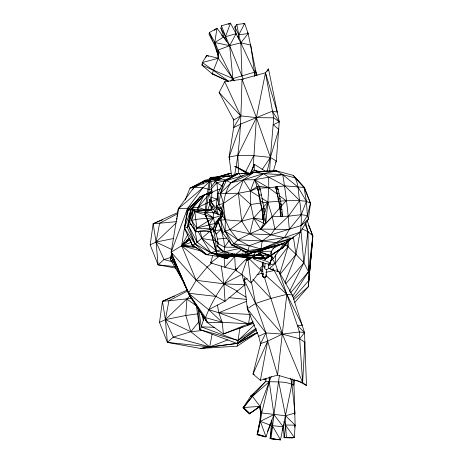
<?xml version="1.0" encoding="UTF-8"?>
<svg xmlns="http://www.w3.org/2000/svg" width="463" height="463" viewBox="0 0 463 463"><rect width="100%" height="100%" fill="white"/><g stroke="black" fill="none" stroke-linecap="round" stroke-linejoin="round"><path stroke-width="0.69" d="M263.239 218.079L262.834 219.462L253.637 218.085L241.744 221.146L229.816 229.613L225.122 231.112L222.651 232.93L217.975 220.839L220.706 220.075L225.122 231.112L231.616 244.863L233.925 243.764L237.907 239.846L249.829 233.815L260.559 229.075L263.661 223.409C261.994 208.703 260.177 193.621 254.638 179.719L243.359 179.87L231.054 182.729L220.573 193.198L218.86 204.704L221.401 208.553L223.073 212.083L225.325 219.815L229.816 229.613L237.907 239.846L249.227 245.72L261.045 249.013L282.916 243.648L292.327 238.26L300.099 232.16L308.416 219.138L310.482 203.245L304.654 187.81L293.287 175.402L276.394 170.859L267.602 170.905L253.956 172.294L223.994 181.34L217.911 193.465L216.215 206.203L222.199 212.355L222.477 215.81L220.706 220.075L222.651 232.93L231.616 244.863L246.484 252.213L259.147 250.767L282.916 243.648L256.409 251.826M280.289 213.362L279.993 207.169L275.722 187.064L277.378 186.774C279.947 196.439 281.764 206.394 282.627 216.389L280.948 216.516C280.028 206.747 278.286 196.3 275.763 187.168M292.234 378.908L291.887 383.954L280.497 439.85L270.126 438.571L271.162 426.417L271.208 420.659M250.657 173.868L237.033 173.457L223.994 181.34L220.573 193.198L223.374 203.541L225.325 219.815L225.122 231.112L237.907 239.846L262.191 240.963L284.404 237.652L300.099 232.16C302.304 221.725 301.043 211.012 299.648 200.554C297.993 192.272 299.017 182.225 293.287 175.402M293.849 380.239L295.134 425.179L294.358 437.5L292.159 437.969L284.143 437.68L283.223 425.584M216.603 213.478L210.555 205.439L211.724 197.516L211.84 192.429L211.475 188.678L210.775 187.694L215.579 180.906L226.332 176.148L234.735 175.031M205.398 213.431L206.203 209.409A18.728 0.631 -82 0 0 209.918 183.192L210.306 177.827L210.04 177.971A18.728 0.631 -82 0 0 207.43 193.146A18.728 0.631 -82 0 0 205.092 211.834L205.028 214.531L205.196 214.172M275.497 254.754L275.271 263.418L277.979 271.353M217.894 58.847C219.983 49.049 213.865 40.732 209.345 32.566L216.985 28.266L223.513 36.999L229.671 45.675L243.272 79.41M235.493 268.818L235.453 270.224C222.709 284.016 212.286 300.111 205.508 317.647L207.418 322.647L223.438 333.95L253.325 323.429M268.343 268.065L268.656 264.408M294.809 302.437L308.335 286.695L308.433 283.848M293.131 237.079L292.327 238.26L276.208 242.624L262.191 240.963L249.829 233.815L241.744 221.146L225.325 219.815L222.477 215.81L217.975 220.839L222.477 215.81C223.374 204.339 223.953 192.458 231.054 182.729L240.91 176.438L243 175.969M203.025 184.158L203.101 182L205.15 180.24L209.936 178.915M234.689 174.47C240.957 143.084 240.945 111.097 242.056 79.26L265.473 72.784L268.505 68.894L279.247 121.815L276.301 161.101L273.483 170.743M293.883 299.445L308.335 286.695L312.82 235.875L307.062 220.353M252.937 172.635L253.006 171.217M253.18 167.687L256.415 117.654L265.473 72.784L277.239 112.098L272.348 111.161L240.858 123.997L233.63 127.643L229.104 156.986L231.575 175.94M269.686 170.911L270.404 157.385L273.72 117.828L265.473 72.784M279.432 375.319L273.94 414.582L265.999 436.748L265.166 436.962L257.075 434.63L257.526 434.091L260.333 421.371L260.848 412.168L260.027 406.346L271.231 376.396M260.391 345.78L260.571 343.644L258.661 336.265L265.93 332.938L282.384 334.083L299.671 338.864L304.857 342.25L306.494 385.511L302.64 382.531L304.857 342.25L304.538 332.584L292.367 295.012L279.091 271.931L276.585 269.53M247.474 305.916L247.311 308.728L258.661 336.265M220.573 193.198L225.487 193.551L243.359 179.87L263.464 173.671L282.714 174.667L295.417 177.989L304.654 187.81L304.023 187.457L284.82 185.831L268.766 187.77L259.199 186.23L257.127 186.595L257.376 188.117L250.396 191.034L238.393 193.21L223.374 203.541L221.401 208.553L219.011 208.842L220.689 213.246L220.429 217.865L222.199 212.355L221.401 208.553L216.215 206.203L218.86 204.704L217.911 193.465L220.573 193.198L226.355 180.663L231.054 182.729L253.956 172.294L263.464 173.671L268.679 177.144L268.766 187.77L267.857 202.117L265.756 223.247L260.559 229.075L270.803 234.857L284.404 237.652L292.327 238.26L261.045 249.013L246.484 252.213L242.352 251.664M265.936 378.479L265.745 381.35L252.457 396.299L243.052 407.776L249.233 413.951L260.027 406.346L252.457 396.299L250.819 396.056L243.052 407.776L249.725 413.5L260.027 406.346L261.74 412.967L260.333 421.371L265.999 436.748L257.075 434.63L259.697 422.059L260.848 412.168L259.216 406.884L249.233 413.951M220.313 179.031L210.277 179.175L210.306 177.827L211.579 177.317L229.561 176.062M217.674 220.133L213.397 229.11L213.183 232.194L214.415 230.626M187.15 290.081L162.455 301.268L159.486 322.404L167.386 342.394L200.352 348.454L237.131 346.162L238.242 341.891M308.335 286.695L312.82 235.875L308.491 225.244M218.559 214.873L216.568 208.772L216.782 206M217.164 201.139L217.546 189.656L216.875 182.723L215.579 180.906L229.035 178.793M238.393 39.002L238.758 34.783L236.83 24.498L244.678 23.491L248.139 33.568L256.571 74.688M187.613 214.033L187.932 210.526L199.889 196.978L211.846 191.647M290.7 378.352L291.887 383.954L294.954 413.048L285.578 415.751L261.74 412.967L269.263 381.796L269.744 376.772M293.403 298.056L308.821 280.451L312.577 241.304M271.023 438.826L273.94 414.582L269.263 381.796L269.13 377.53M265.062 263.829L264.743 267.411L265.091 266.474M243.486 253.886L235.713 254.349L224.086 251.831L217.795 246.189C218.362 240.309 216.782 233.977 213.397 229.11M218.953 218.148L218.137 221.858C221.563 231.39 225.562 241.547 224.086 251.831L225.446 251.976M294.37 379.608L293.745 385.268C285.37 380.545 274.987 382.525 265.745 381.35L250.819 396.056L252.115 395.454M244.84 278.078L244.18 280.103L255.553 303.479L265.93 332.938L260.571 343.644L253.024 374.029L260.385 380.32L277.551 375.094L286.84 294.352L279.091 271.931L277.904 271.243M206.614 56.521L206.747 55.369L218.264 58.315L234.509 80.892M267.348 431.661L270.074 425.034L270.23 423.68M284.022 421.313L285.613 425.265L294.358 437.5L284.143 437.68L285.613 425.265L285.578 415.751L278.657 381.72M176.93 219.358L177.121 217.94M177.306 216.516L178.342 208.697L193.985 187.341L203.101 182L209.936 179.812M175.616 268.065L158.08 264.842L150.18 244.852L153.149 223.716L177.844 212.529M295.417 177.989L304.023 187.457L306.408 201.33L307.403 215.59L308.416 219.138L301.129 225.574L270.803 234.857L262.191 240.963L261.045 249.013L258.834 251.368L250.39 252.821M227.865 81.129L212.147 73.796L218.264 58.315L218.032 55.352L214.427 44.813L216.985 28.266L214.143 30.39M242.959 326.502L239.903 328.302L237.999 340.531L236.9 343.396L199.808 329.587L196.26 305.082M251.924 281.915L260.889 270.132L247.711 257.359L241.831 274.391L244.829 284.814L225.053 301.245L215.932 296.413L196.173 280.306L181.652 245.731L187.544 208.385L202.892 187.752L209.554 181.548M289.028 240.285L287.998 246.681L279.959 273.28M206.926 193.985L199.889 196.978L190.976 209.531L188.337 225.278L187.15 227.321L184.407 228.218L192.047 244.805L205.815 254.563L227.084 257.81L231.963 255.819M271.162 426.417L272.319 425.63L280.497 439.85L270.126 438.571L272.319 425.63L271.752 419.906M205.184 214.184L206.093 209.942L211.122 209.78L213.727 209.212M256.948 332.799L238.138 343.274L200.352 348.454L209.727 346.868L212.06 334.257M300.105 231.836L295.955 254.332L285.011 282.505M260.385 380.32L267.66 341.109L265.93 332.938L247.311 308.728L244.18 280.103L244.684 278.848M280.566 207.088L272.227 216.615L265.756 223.247L263.661 223.409L262.839 214.82L264.055 208.472L260.362 189.674L259.199 186.23L254.638 179.719L263.464 173.671L276.394 170.859L282.714 174.667L297.94 187L306.408 201.33L310.482 203.245L307.403 215.59L301.129 225.574M280.948 216.516L280.294 209.646L281.261 204.565L280.555 203.39M208.211 254.673L206.816 254.714L195.114 244.018L184.407 228.218L187.932 210.526L199.889 196.978L201.26 196.758M182.659 280.381L170.28 259.251L171.495 253.614M207.366 193.632L204.067 194.952L190.976 209.531L187.15 227.321L195.114 244.018L211.018 252.867L217.431 255.443M234.533 254.071L236.327 255.246L243.723 255.119L248.168 250.419L249.227 245.72L262.191 240.963M267.186 171.183L270.404 157.385L278.813 129.414L273.28 124.778L279.247 121.815L272.348 111.161M294.665 427.199L295.134 425.179L285.578 415.751L285.092 417.082M228.091 24.423L230.493 23.15L224.659 38.898L220.886 28.231L221.459 25.783L230.493 23.15L240.824 42.799L254.482 72.216L255.599 75.643M300.099 232.16L300.418 230.817M229.816 229.613L249.829 233.815L253.637 218.085L250.726 204.461L250.396 191.034L254.638 179.719L282.714 174.667C285.787 192.776 287.934 211.093 289.288 229.416L284.404 237.652L276.208 242.624L261.045 249.013L248.168 250.419L231.616 244.863L235.285 246.501M294.624 414.391L294.954 413.048M207.447 193.777L204.067 194.952L192.915 207.476L188.337 225.278L195.114 244.018L192.047 244.805L190.362 240.123M265.976 276.22L265.999 274.721M197.4 209.976L198.129 207.297L204.067 194.952L211.556 193.522M216.123 234.185L221.001 229.654L221.378 228.288M254.291 255.206L255.2 252.069L252.422 252.144M270.097 263.302L271.903 257.029M269.958 264.182L271.764 257.908M264.645 213.217L267.857 202.117L279.096 201.266M236.859 270.334L224.862 267.261L210.613 262.886L212.806 255.501M172.375 262.191L170.28 259.251L171.536 255.101M255.686 328.527L237.999 340.531L199.808 329.587L201.237 326.832L204.096 318.064L203.865 316.651M221.001 229.654L214.641 230.869L218.773 218.252M260.889 270.132L261.335 268.783M262.006 266.763L262.671 264.738M282.135 430.237L283.269 426.822L273.94 414.582L260.333 421.371L259.697 422.059L257.526 434.091L265.999 436.748M229.787 154.943L229.104 156.986L229.862 159.723M184.407 228.218L190.976 209.531L192.915 207.476L198.129 207.297L205.439 209.942M240.858 123.997L229.104 156.986L237.785 155.394L253.77 155.666L270.404 157.385L276.301 161.101L275.607 162.368M214.867 182.902L215.579 180.906M211.024 205.508L211.122 209.78L213.293 212.749L213.524 217.743L214.583 223.525L213.426 229.011L209.913 231.297L195.826 231.784L189.008 221.401L193.198 209.901L205.375 209.942M207.684 209.994L209.93 203.928M235.123 254.204L230.29 254.974L216.29 250.923L215.665 240.725L213.426 229.011L195.826 231.784L191.555 220.284L193.198 209.901L194.848 211.603L205.479 212.476L211.122 209.78L212.355 206.434M277.528 171.64L276.394 170.859L253.956 172.294L243.359 179.87L238.393 193.21L241.744 221.146L250.726 204.461L260.721 203.089M214.641 230.869L218.137 221.858M185.241 199.935L189.975 188.186L205.15 180.24L202.169 182.231M179.8 207.129L178.342 208.697L171.154 252.231L172.138 255.599L170.28 259.251L171.171 257.283M249.904 174.134L254.349 164.272L265.953 171.623M189.292 220.782L191.005 217.049M202.545 63.975L201.943 65.202L212.147 73.796L227.819 80.944M205.549 57.829L206.747 55.369L208.587 56.417M237.658 37.028L244.678 23.491L243.37 23.943M224.734 81.719L240.633 115.854L233.63 127.643L233.734 120.027L219.132 92.484L224.734 81.719L242.056 79.26L256.415 117.654L237.785 155.394L238.74 173.411M263.181 274.299C261.039 278.176 268.418 278.385 266.057 274.409M289.45 291.563L303.873 262.776L307.97 231.604L305.632 222.697M244.452 174.065L253.77 155.666M170.28 259.251L172.138 255.599L190.814 297.773L207.418 322.647L222.194 322.265L248.504 323.845L253.076 321.698M262.834 219.462C263.401 211.18 259.778 203.541 259.077 195.392L261.387 194.83M260.056 201.833L262.365 201.278M261.792 209.027L264.055 208.472L265.756 223.247L262.839 214.82L261.971 208.691M277.285 194.101L279.131 193.656M278.066 199.258L279.912 198.812L278.066 199.258L279.131 201.029M279.6 204.744L279.455 205.011L281.261 204.565L279.6 204.744L280.294 209.646L282.627 216.389M190.42 296.407L190.814 297.773L188.482 293.224L171.154 252.231L181.652 245.731L187.822 234.492M192.596 189.836L193.985 187.341L209.247 181.131M267.07 71.366L268.505 68.894L268.505 70.324M205.601 319.539L207.418 322.647L188.482 293.224L196.173 280.306L207.187 267.076L212.077 262.787M206.747 55.369L202.343 62.54L201.943 65.202L232.877 78.56L254.482 72.216L256.305 73.27L257.046 75.278M237.068 254.089L236.327 255.246L235.54 254.158M292.593 296.418L308.474 271.712L312.82 235.875L307.97 231.604L302.067 228.913M261.994 169.776L270.404 157.385L256.415 117.654L240.633 115.854L233.734 120.027L233.277 118.684M218.073 243.654L224.607 247.144L228.844 240.934M270.733 260.993L273.326 258.586L284.456 242.745L272.904 248.411M261.699 209.033L253.637 218.085L260.559 229.075L289.288 229.416L301.263 214.67L306.408 201.33L299.648 200.554L288.466 216.209L274.906 229.046L270.803 234.857L249.829 233.815M304.538 332.584L299.411 331.948L282.384 334.083L267.66 341.109L277.551 375.094L302.64 382.531L299.671 338.864L304.538 332.584L297.344 325.321L286.84 294.352L272.898 268.036M280.213 274.218L295.955 254.332L293.328 236.662M228.653 81.21L202.343 62.54L218.264 58.315L218.189 50.033L229.671 45.675L240.824 42.799L248.139 33.568L247.358 32.393M264.084 258.504L264.911 259.315L282.731 247.965L289.219 239.84M198.899 321.669L190.837 331.734L173.284 337.099L167.386 342.394L165.378 319.615L162.455 301.268L171.131 297.686M236.83 24.498L234.845 26.883L236.13 34.534M198.141 210.098L198.129 207.297L207.169 196.474M208.072 195.392L209.432 193.766L212.013 192.735M290.411 293.038L308.474 271.712L307.97 231.604L304.926 223.652M285.769 283.831L303.873 262.776L300.95 230.47M220.839 216.325L214.583 223.525L196.827 228.12L195.826 231.784L189.008 221.401C198.882 217.176 210.422 220.035 220.365 215.706M264.911 259.315L278.981 249.846L282.731 247.965L290.284 239.296M230.701 81.048L232.877 78.56L229.671 45.675L225.649 36.687L221.459 25.783M281.492 206.029L286.122 200.734L299.648 200.554L284.82 185.831L268.679 177.144M263.117 207.436L267.857 202.117L261.838 198.297M205.034 212.812L207.968 221.129L217.089 255.055L265.698 258.863L281.134 248.579L288.582 240.256M211.475 188.678L216.875 182.723L226.494 180.2M244.395 256.936L234.729 256.554L224.862 267.261L224.115 257.584M268.002 268.997C264.223 271.735 263.181 264.408 262.845 262.041M260.559 229.075L272.227 216.615L288.466 216.209L301.263 214.67L307.403 215.59M189.859 296.048L165.378 319.615L159.486 322.404M237.426 291.21L223.913 283.813L207.187 267.076L181.652 245.731L189.066 238.04M263.25 273.824C261.109 275.358 264.032 278.888 265.733 276.654M263.158 273.905C261.265 275.213 263.25 278.674 265.235 277.146M211.724 197.516L217.332 199.061L211.174 201.995L216.568 208.772L218.044 207.268M250.987 173.394L254.21 170.124L254.349 164.272L250.581 173.839L234.839 166.35L236.188 166.414L247.774 173.648M275.682 245.431L271.434 251.218L269.784 255.385L265.698 258.863L264.68 258.481M202.395 251.392L181.652 245.731L184.749 242.757M186.809 240.772L189.384 238.295M195.114 244.018L209.913 231.297L215.665 240.725L218.513 243.914M176.073 223.016L156.072 242.062L150.18 244.852M237.49 268.285L235.453 270.224L241.831 274.391L251.068 283.038L247.711 257.359L235.453 270.224L234.729 256.554M254.615 324.725L237.999 340.531L201.237 326.832L198.737 309.174M162.496 219.856L153.149 223.716L156.072 242.062L158.08 264.842L163.977 259.546L171.403 257.278M269.344 268.621L275.271 263.418L287.998 246.681L286.244 241.287M167.386 342.394L209.727 346.868L238.138 343.274L244.528 337.701M269.263 381.796L252.457 396.299L243.741 407.538L243.052 407.776M212.042 190.16L202.892 187.752L178.342 208.697L187.544 208.385L190.27 209.021M235.435 174.811L237.033 173.457L232.414 175.801M230.134 256.161L227.13 258.707L219.352 256.213M235.47 174.754L237.033 173.457M214.832 211.469L213.293 212.749L205.479 212.476L213.524 217.743L209.114 224.734L217.384 255.356M192.047 244.805L206.816 254.714L211.018 252.867L230.29 254.974L232.449 253.226M235.713 254.349L241.738 249.557M250.819 396.056L254.204 393.417M210.613 262.886L219.178 256.276M196.607 247.74L181.652 245.731L189.68 239.602M188.146 246.079L181.652 245.731L190.339 239.244M256.537 328.776L236.9 343.396L256.531 330.107M257.422 251.484L271.434 251.218L271.943 256.959L269.784 255.385L263.32 255.217L217.089 255.055L217.512 256.357L218.067 255.952M193.974 203.766L187.544 208.385L171.154 252.231L196.173 280.306L223.913 283.813L244.829 284.814M209.183 192.851L212.112 190.75M237.131 346.162L257.405 332.706M243.359 179.87L250.396 191.034L257.127 186.595L260.362 189.674L258.128 190.224L259.077 195.392M231.176 255.79L226.488 256.89L221.916 257.243L227.13 258.707L227.084 257.81L228.786 256.71M218.032 55.352L214.873 42.532L223.513 36.999L221.47 35.107M215.625 211.342L213.293 212.749L220.434 214.907M253.284 252.138L247.323 254.193L245.894 254.256L248.938 254.089L251.421 252.601M226.355 180.663L238.914 173.289L240.91 176.438M248.897 255.235L248.677 253.973L251.102 252.561M259.066 253.608L247.462 260.333L246.113 260.27L260.113 253.284L265.698 258.863L259.066 253.608L263.667 258.099L261.514 257.955M238.138 343.274L254.725 333.655M244.18 280.103L247.288 278.361M253.354 251.988L248.677 253.973L251.218 252.595M238.914 173.289L223.994 181.34L225.261 181.068M178.122 213.478L159.619 223.218L153.149 223.716M187.428 291.03L168.926 300.771L162.455 301.268M241.831 274.391L223.913 283.813L225.053 301.245L208.668 309.672L188.482 293.224L172.138 255.599M222.454 255.842L226.488 256.89L228.392 255.929M263.343 272.921L262.127 274.246L262.66 275.815M246.113 260.27L260.113 253.284M253.012 255.24L254.905 254.303M252.914 322.468L247.12 325.304L249.661 322.989L248.504 323.845L223.438 333.95L222.194 322.265L218.791 312.756L217.425 304.938M211.84 192.429L217.546 189.656L220.33 189.043M198.129 207.297L210.283 201.532M225.84 282.899L223.913 283.813L221.198 266.051M209.918 179.87L203.101 182L189.975 188.186L193.985 187.341L202.892 187.752M262.92 271.243L261.682 272.476L262.185 273.928M264.275 257.827L269.784 255.385L258.834 251.368L282.916 243.648M247.323 254.193L251.183 252.503M209.484 192.897L211.406 192.076M172.468 297.13L174.47 296.303M246.438 301.372L218.791 312.756L208.668 309.672L222.194 322.265L205.508 317.647L188.482 293.224L215.932 296.413M262.527 269.518L261.242 270.566L261.688 271.764M209.345 192.839L211.325 192.047M191.167 298.404L168.926 300.771L165.378 319.615L173.284 337.099L209.727 346.868L227.923 339.842M281.134 248.579L282.731 247.965M221.169 249.736L216.29 250.923L211.018 252.867L197.076 242.143L188.337 225.278L191.057 224.329M260.571 343.644L267.66 341.109L253.024 374.029L254.239 374.613M194.547 246.154L181.652 245.731L191.08 242.421M208.801 193.308L212.181 192.133M236.159 26.432L234.845 26.883L238.758 34.783L240.824 42.799L241.981 76.082M222.929 175.818L230.435 173.243L216.765 177.022M248.677 253.973L255.356 251.722M292.367 295.012L286.84 294.352L270.901 298.432L255.553 303.479L247.311 308.728L248.972 311.871M187.932 210.526L190.976 209.531M181.652 245.731L183.012 245.292M218.137 177.184L230.435 173.243M268.505 265.565L275.271 263.418L272.169 258.782M218.785 177.103L231.054 173.266M223.073 212.083L220.689 213.246L221.21 214.271M278.981 249.846L280.462 249.412M220.886 28.231L225.649 36.687L236.089 33.677L229.671 45.675L214.873 42.532M257.063 274.698L261.728 273.349M221.216 178.573L210.161 177.711L211.579 177.317M218.86 204.704L223.374 203.541M265.855 272.342L274.229 270.473L279.091 271.931M239.556 248.457L224.086 251.831L222.078 250.946L216.701 245.708L217.795 246.189M235.922 254.725L233.184 255.321L230.869 255.044M173.671 238.497L156.072 242.062L163.977 259.546L172.23 261.757M253.614 251.855L259.147 250.767L243.723 255.119L242.12 253.811M264.066 171.594L267.602 170.905M236.026 254.8L233.184 255.321L236.014 255.096M210.063 181.67L218.403 180.252M203.101 182L209.473 181.033M226.939 238.161L217.436 239.064M216.696 223.224L214.583 223.525L215.712 224.283M262.151 202.898L267.857 202.117L272.227 216.615L274.906 229.046M197.678 313.862L185.79 315.477L165.378 319.615L190.837 331.734L209.727 346.868M238.758 34.783L248.139 33.568M205.288 210.428L194.848 211.603L191.555 220.284L196.827 228.12L213.426 229.011L209.114 224.734L204.97 213.79L208.066 221.233L204.999 214.161M210.277 179.175L220.429 178.047M205.983 210.347L211.122 209.78M203.685 330.35L190.837 331.734L185.79 315.477L186.919 299.104L196.781 306.118M293.704 380.794L297.223 380.418M280.294 209.646L281.955 209.473M262.839 214.82L264.923 214.606M214.629 177.885L210.306 177.827L215.301 177.37M218.154 177.109L221.001 176.843M223.143 176.652L226.708 176.322M176.895 221.621L159.619 223.218L156.072 242.062L171.738 249.522M210.161 177.711L226.667 176.293M210.214 180.153L219.572 179.441M280.503 201.156L286.122 200.734L279.177 195.548M260.027 406.346L243.741 407.538L249.725 413.5M220.706 220.075L225.325 219.815M234.081 174.759L235.517 174.696M210.306 177.827L214.514 177.636M246.056 254.222L248.938 254.089M284.143 437.68L294.358 437.5M214.844 180.42L216.267 180.362M262.984 266.572L261.236 267.012L260.663 267.776L260.889 268.384L260.762 268.106M259.511 188.047L268.766 187.77L277.441 194.252M225.487 193.551L238.393 193.21L250.726 204.461M217.512 256.357L232.548 256.08M267.631 255.426L269.784 255.385L264.923 254.274M207.951 254.528L205.815 254.563L203.627 252.723M283.784 424.97L295.134 425.179M242.352 255.211L217.089 255.055L265.316 258.481M244.516 255.229L263.285 255.344M256.415 117.654L273.72 117.828L279.247 121.815M224.607 247.144L237.38 247.294M207.812 231.269L209.913 231.297M241.316 173.59L249.893 173.862M205.277 210.324L193.198 209.901L194.622 209.982M201.237 326.832L214.844 327.347M238.474 328.25L239.903 328.302M244.024 284.855L245.459 284.93M192.475 246.31L193.916 246.385M250.767 257.254L217.089 255.055L263.325 257.769L265.125 258.406M253.631 257.44L257.214 257.677M228.849 297.663L246.802 299.399M158.08 264.842L174.586 266.584M272.319 425.63L283.269 426.822M270.126 438.571L280.497 439.85M225.122 231.112L233.925 243.764L249.227 245.72M226.332 176.148L231.922 177.022M222.078 250.946L224.219 251.287M198.158 231.564L201.868 238.486L215.665 240.725L218.414 242.797M240.824 42.799L250.807 45.154L254.482 72.216L254.581 76.488M212.147 73.796L214.901 74.491M220.434 255.316L211.018 252.867L201.868 238.486L200.19 230.933M260.42 171.918L254.21 170.124L259.483 172.109M260.333 421.371L270.074 425.034M216.568 208.772L219.786 209.994M268.349 268.227L274.229 270.473L270.357 268.899M263.661 378.838L266.231 379.944M244.001 254.824L245.309 255.402M233.925 243.764L248.168 250.419M239.614 248.631L246.484 252.213M253.637 218.085L263.661 223.409M297.842 380.76L306.494 385.511M254.638 179.719L268.766 187.77M234.839 166.35L247.763 173.735M236.842 291.592L246.079 297.153M216.875 182.723L222.228 186.097M250.396 191.034L259.43 196.769M283.767 243.943L287.998 246.681L295.955 254.332L303.873 262.776L308.474 271.712L308.821 280.451M188.482 293.224L189.697 294.005M212.476 207.297L210.555 205.439L209.785 203.905L209.34 199.42L211.533 200.965M234.654 254.013L235.771 254.835M227.044 252.323L230.29 254.974M201.868 238.486L216.29 250.923M260.848 412.168L261.74 412.967M266.231 275.821L286.84 294.352L302.316 325.315L297.344 325.321L299.411 331.948L299.671 338.864M275.722 187.064L278.309 189.529L276.521 189.969L275.925 188.279M252.844 279.218L270.901 298.432L282.384 334.083L302.64 382.531M219.132 92.484L240.633 115.854M209.785 203.905L210.723 204.924M282.384 334.083L255.553 303.479L251.351 281.568M271.555 256.49L273.326 258.586M263.343 262.81L262.926 262.168M226.488 256.89L227.084 257.81M189.008 221.401L189.581 222.292M214.566 230.811L216.082 233.207M263.325 207.268L264.055 208.472M209.34 199.42L211.174 202.47M211.174 201.995L217.87 214.433M176.276 266.821L171.31 257.295L172.022 253.759L171.31 257.295L190.814 297.773M218.189 50.033L233.595 80.591M304.023 187.457L310.482 203.245M194.483 229.087L195.218 231.101M257.376 188.117L258.128 190.224L257.127 186.595M255.408 70.555L256.896 75.347M264.332 277.094L270.901 298.432M210.312 228.844L210.434 229.249M201.527 313.422L203.396 320.199L202.765 315.262M210.729 181.288L211.788 186.155M232.877 78.56L233.311 80.666M209.432 193.766L210.792 200.554M194.871 229.636L197.076 242.143M225.649 36.687L226.303 41.514M263.32 255.217L263.667 258.099M197.961 307.97L199.808 329.587M285.613 425.265L286.4 437.581M192.915 207.476L193.1 210.931M266.289 269.483L266.416 274.027M262.747 271.411L262.521 262.353M255.258 252.364A8.733 1.036 16.1 0 1 264.414 253.718A8.733 1.036 16.1 0 1 271.393 257.156M271.688 257.723A4.989 0.59 16.1 0 1 271.509 257.995M250.113 314.429L248.504 323.845L218.791 312.756L250.113 314.429M209.345 32.566L209.027 34.221L214.427 44.813L209.345 32.566M213.524 217.743L196.827 228.12L194.848 211.603L213.524 217.743M269.784 255.385L267.631 255.385L269.784 255.385M269.588 263.435L268.795 263.406A4.989 0.59 16.1 0 1 268.314 264.142L264.83 263.302A4.989 0.59 16.1 0 1 260.455 261.56L258.742 260.982A8.733 1.036 16.1 0 1 253.898 258.215A8.733 1.036 16.1 0 1 264.738 260.669A8.733 1.036 16.1 0 1 269.588 263.435"/></g></svg>
